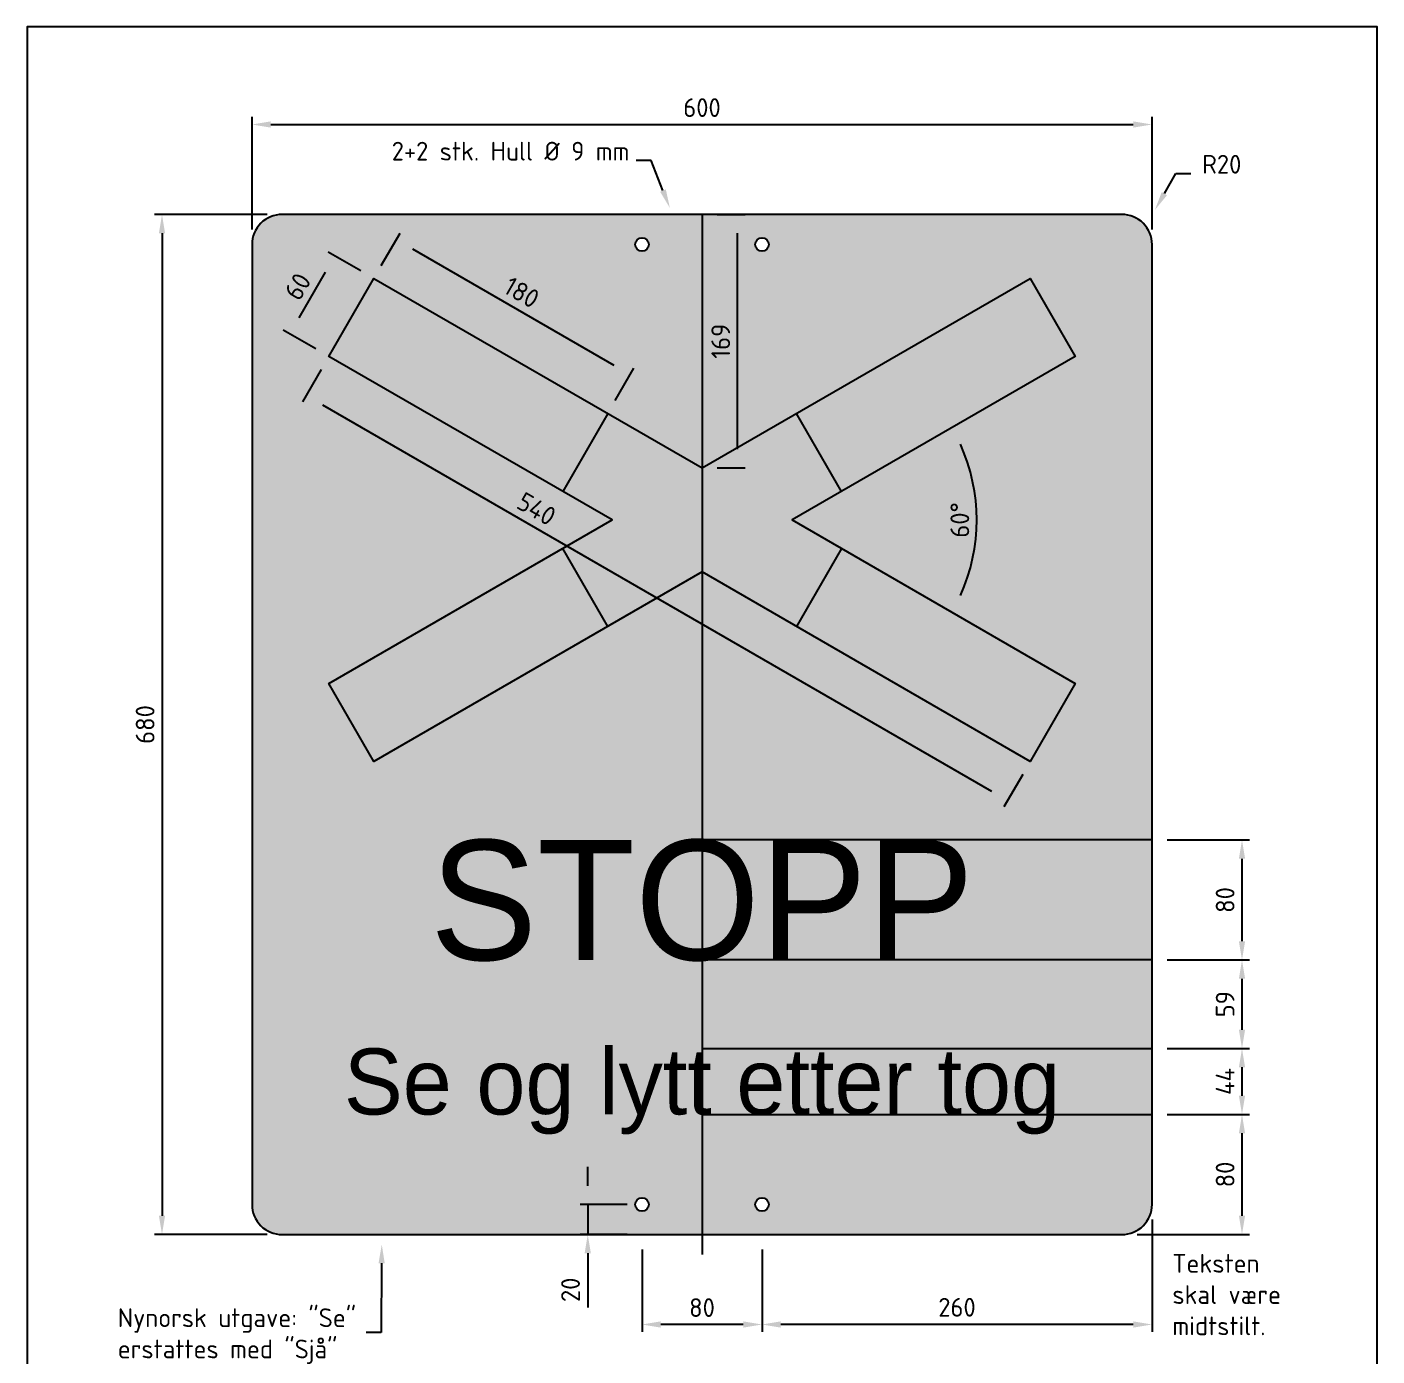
# Model space of a CAD drawing. Header units: millimetres. Extents: x 0 to 900, y 0 to 1385.
# Drawn here: x 0 to 900, y 499 to 1385 of the extents above; entities that cross this region are included whole.
import ezdxf
from ezdxf import colors
from ezdxf.entities.mleader import LeaderData, LeaderLine
from ezdxf.math import Vec2, Vec3

# ---------------------------------------------------------------- set-up
doc = ezdxf.new("R2010")
doc.units = ezdxf.units.MM
for name, color, linetype in [('DIM-ISO_1-10', 4, 'Continuous'), ('RAMME', 7, 'Continuous'), ('Skilt', 7, 'Continuous'), ('Skilt tekst', 7, 'Continuous'), ('Skilt-kontur', 4, 'Continuous'), ('Skilt-symbol', 7, 'Continuous'), ('Skravur-Sort', 250, 'Continuous'), ('Tekst-25', 2, 'Continuous')]:
    doc.layers.add(name, color=color, linetype=linetype)
doc.layers.add('Hjelpelinjer', color=41, linetype='Continuous', plot=False)
doc.layers.add('Skravur-Gul', color=7, linetype='Continuous', true_color=0xffcc1f)
doc.styles.add('ISO25', font='ISO3098.shx')
doc.styles.add('NSB Myriad Semibold', font='Myrsmbd.ttf')
doc.dimstyles.new('DIM-ISO_1-5', dxfattribs={"dimscale": 5, "dimtxt": 2.5, "dimasz": 2.5, "dimexe": 1, "dimexo": 2, "dimgap": 1, "dimtad": 1, "dimdec": 0, "dimdsep": 46, "dimtxsty": 'ISO25', "dimcen": 0, "dimclrd": 256, "dimclre": 256, "dimclrt": 2, "dimadec": 0, "dimazin": 0, "dimtp": 0.1, "dimtm": 0.1, "dimtfac": 0.71, "dimtdec": 0, "dimtmove": 0, "dimatfit": 3, "dimfxl": 1, "dimtzin": 0, "dimarcsym": 0})
doc.dimstyles.new('DIM-ISO_1-5$2', dxfattribs={"dimscale": 5, "dimtxt": 2.5, "dimasz": 2.5, "dimexe": 1, "dimexo": 2, "dimgap": 1, "dimtad": 1, "dimdec": 0, "dimdsep": 46, "dimtxsty": 'ISO25', "dimcen": 0, "dimclrd": 256, "dimclre": 256, "dimclrt": 2, "dimadec": 0, "dimazin": 0, "dimtp": 0.1, "dimtm": 0.1, "dimtfac": 0.71, "dimtdec": 0, "dimtmove": 0, "dimatfit": 3, "dimfxl": 1, "dimtzin": 0, "dimarcsym": 0})

# ---------------------------------------------------------------- blocks, each defined once
blk = doc.blocks.new('*D8')
at = {"layer": 'Defpoints', "color": 0, "transparency": 16777216}
for p in [(750, 660), (810, 660), (730, 580)]:
    blk.add_point(p, dxfattribs=at)
at = {"layer": 'DIM-ISO_1-10', "lineweight": -2, "transparency": 16777216}
for p, q in [((760, 660), (815, 660)), ((810, 592.5), (810, 647.5)), ((740, 580), (815, 580))]:
    blk.add_line(p, q, dxfattribs=at)
at = {"layer": 'DIM-ISO_1-10', "transparency": 16777216}
for points in [[(807.92, 647.5), (812.08, 647.5), (810, 660)], [(807.92, 592.5), (812.08, 592.5), (810, 580)]]:
    blk.add_solid(points, dxfattribs=at)
at = {"layer": 'DIM-ISO_1-10', "color": 2, "transparency": 16777216, "insert": (798.75, 620), "char_height": 12.5, "attachment_point": 5, "rotation": 90, "style": 'ISO25'}
blk.add_mtext('80', dxfattribs=at)
blk = doc.blocks.new('*D9')
at = {"layer": 'Defpoints', "color": 0, "transparency": 16777216}
for p in [(750, 704), (810, 704), (750, 660)]:
    blk.add_point(p, dxfattribs=at)
at = {"layer": 'DIM-ISO_1-10', "lineweight": -2, "transparency": 16777216}
for p, q in [((760, 704), (815, 704)), ((810, 672.5), (810, 691.5)), ((760, 660), (815, 660))]:
    blk.add_line(p, q, dxfattribs=at)
at = {"layer": 'DIM-ISO_1-10', "transparency": 16777216}
for points in [[(807.92, 691.5), (812.08, 691.5), (810, 704)], [(807.92, 672.5), (812.08, 672.5), (810, 660)]]:
    blk.add_solid(points, dxfattribs=at)
at = {"layer": 'DIM-ISO_1-10', "color": 2, "transparency": 16777216, "insert": (798.75, 682), "char_height": 12.5, "attachment_point": 5, "rotation": 90, "style": 'ISO25'}
blk.add_mtext('44', dxfattribs=at)
blk = doc.blocks.new('*D10')
at = {"layer": 'Defpoints', "color": 0, "transparency": 16777216}
for p in [(750, 843), (810, 843), (750, 763)]:
    blk.add_point(p, dxfattribs=at)
at = {"layer": 'DIM-ISO_1-10', "lineweight": -2, "transparency": 16777216}
for p, q in [((760, 843), (815, 843)), ((810, 775.5), (810, 830.5)), ((760, 763), (815, 763))]:
    blk.add_line(p, q, dxfattribs=at)
at = {"layer": 'DIM-ISO_1-10', "transparency": 16777216}
for points in [[(807.92, 830.5), (812.08, 830.5), (810, 843)], [(807.92, 775.5), (812.08, 775.5), (810, 763)]]:
    blk.add_solid(points, dxfattribs=at)
at = {"layer": 'DIM-ISO_1-10', "color": 2, "transparency": 16777216, "insert": (798.75, 803), "char_height": 12.5, "attachment_point": 5, "rotation": 90, "style": 'ISO25'}
blk.add_mtext('80', dxfattribs=at)
blk = doc.blocks.new('*D12')
at = {"layer": 'Defpoints', "color": 0, "transparency": 16777216}
for p in [(170, 1260), (90, 580), (170, 580)]:
    blk.add_point(p, dxfattribs=at)
at = {"layer": 'DIM-ISO_1-10', "lineweight": -2, "transparency": 16777216}
for p, q in [((160, 1260), (85, 1260)), ((90, 1247.5), (90, 592.5)), ((160, 580), (85, 580))]:
    blk.add_line(p, q, dxfattribs=at)
at = {"layer": 'DIM-ISO_1-10', "transparency": 16777216}
for points in [[(87.92, 1247.5), (92.08, 1247.5), (90, 1260)], [(87.92, 592.5), (92.08, 592.5), (90, 580)]]:
    blk.add_solid(points, dxfattribs=at)
at = {"layer": 'DIM-ISO_1-10', "color": 2, "transparency": 16777216, "insert": (78.75, 920), "char_height": 12.5, "attachment_point": 5, "rotation": 90, "style": 'ISO25'}
blk.add_mtext('680', dxfattribs=at)
blk = doc.blocks.new('*D13')
at = {"layer": 'Defpoints', "color": 0, "transparency": 16777216}
for p in [(750, 1320), (150, 1240), (750, 1240)]:
    blk.add_point(p, dxfattribs=at)
at = {"layer": 'DIM-ISO_1-10', "lineweight": -2, "transparency": 16777216}
for p, q in [((150, 1250), (150, 1325)), ((750, 1250), (750, 1325)), ((162.5, 1320), (737.5, 1320))]:
    blk.add_line(p, q, dxfattribs=at)
at = {"layer": 'DIM-ISO_1-10', "transparency": 16777216}
for points in [[(162.5, 1322.08), (162.5, 1317.92), (150, 1320)], [(737.5, 1322.08), (737.5, 1317.92), (750, 1320)]]:
    blk.add_solid(points, dxfattribs=at)
at = {"layer": 'DIM-ISO_1-10', "color": 2, "transparency": 16777216, "insert": (450, 1331.25), "char_height": 12.5, "attachment_point": 5, "style": 'ISO25'}
blk.add_mtext('600', dxfattribs=at)
blk = doc.blocks.new('*D14')
at = {"layer": 'Defpoints', "color": 0, "transparency": 16777216}
for p in [(750, 600), (490, 580), (490, 520)]:
    blk.add_point(p, dxfattribs=at)
at = {"layer": 'DIM-ISO_1-10', "lineweight": -2, "transparency": 16777216}
for p, q in [((750, 590), (750, 515)), ((490, 570), (490, 515)), ((737.5, 520), (502.5, 520))]:
    blk.add_line(p, q, dxfattribs=at)
at = {"layer": 'DIM-ISO_1-10', "transparency": 16777216}
for points in [[(502.5, 522.08), (502.5, 517.92), (490, 520)], [(737.5, 522.08), (737.5, 517.92), (750, 520)]]:
    blk.add_solid(points, dxfattribs=at)
at = {"layer": 'DIM-ISO_1-10', "color": 2, "transparency": 16777216, "insert": (620, 531.47), "char_height": 12.5, "attachment_point": 5, "style": 'ISO25'}
blk.add_mtext('260', dxfattribs=at)
blk = doc.blocks.new('*D11')
at = {"layer": 'Defpoints', "color": 0, "transparency": 16777216}
for p in [(410, 580), (490, 580), (410, 520)]:
    blk.add_point(p, dxfattribs=at)
at = {"layer": 'DIM-ISO_1-10', "lineweight": -2, "transparency": 16777216}
for p, q in [((410, 570), (410, 515)), ((490, 570), (490, 515)), ((477.5, 520), (422.5, 520))]:
    blk.add_line(p, q, dxfattribs=at)
at = {"layer": 'DIM-ISO_1-10', "transparency": 16777216}
for points in [[(422.5, 522.08), (422.5, 517.92), (410, 520)], [(477.5, 522.08), (477.5, 517.92), (490, 520)]]:
    blk.add_solid(points, dxfattribs=at)
at = {"layer": 'DIM-ISO_1-10', "color": 2, "transparency": 16777216, "insert": (450, 531.25), "char_height": 12.5, "attachment_point": 5, "style": 'ISO25'}
blk.add_mtext('80', dxfattribs=at)
blk = doc.blocks.new('*D15')
at = {"layer": 'Defpoints', "color": 0, "transparency": 16777216}
for p in [(410, 600), (373.83, 580), (410, 580)]:
    blk.add_point(p, dxfattribs=at)
at = {"layer": 'DIM-ISO_1-10', "lineweight": -2, "transparency": 16777216}
for p, q in [((373.83, 612.5), (373.83, 625)), ((400, 600), (368.83, 600)), ((373.83, 600), (373.83, 580)), ((400, 580), (368.83, 580)), ((373.83, 567.5), (373.83, 531.24))]:
    blk.add_line(p, q, dxfattribs=at)
at = {"layer": 'DIM-ISO_1-10', "transparency": 16777216}
for points in [[(371.75, 612.5), (375.91, 612.5), (373.83, 600)], [(371.75, 567.5), (375.91, 567.5), (373.83, 580)]]:
    blk.add_solid(points, dxfattribs=at)
at = {"layer": 'DIM-ISO_1-10', "color": 2, "transparency": 16777216, "insert": (362.36, 543.12), "char_height": 12.5, "attachment_point": 5, "rotation": 90, "style": 'ISO25'}
blk.add_mtext('20', dxfattribs=at)
blk = doc.blocks.new('*D16')
at = {"layer": 'Defpoints', "color": 0, "transparency": 16777216}
for p in [(205.19, 1232.35), (231.17, 1217.35), (201.17, 1165.38)]:
    blk.add_point(p, dxfattribs=at)
at = {"layer": 'DIM-ISO_1-10', "lineweight": -2, "transparency": 16777216}
for p, q in [((222.51, 1222.35), (200.86, 1234.85)), ((181.44, 1191.21), (198.94, 1221.52)), ((192.51, 1170.38), (170.86, 1182.88))]:
    blk.add_line(p, q, dxfattribs=at)
at = {"layer": 'DIM-ISO_1-10', "transparency": 16777216}
for points in [[(197.14, 1222.56), (200.75, 1220.48), (205.19, 1232.35)], [(179.64, 1192.25), (183.25, 1190.17), (175.19, 1180.38)]]:
    blk.add_solid(points, dxfattribs=at)
at = {"layer": 'DIM-ISO_1-10', "color": 2, "transparency": 16777216, "insert": (180.45, 1211.99), "char_height": 12.5, "attachment_point": 5, "rotation": 60, "style": 'ISO25'}
blk.add_mtext('60', dxfattribs=at)
blk = doc.blocks.new('*D17')
at = {"layer": 'Defpoints', "color": 0, "transparency": 16777216}
for p in [(201.17, 1165.38), (668.83, 895.38), (653.83, 869.4)]:
    blk.add_point(p, dxfattribs=at)
at = {"layer": 'DIM-ISO_1-10', "lineweight": -2, "transparency": 16777216}
for p, q in [((196.17, 1156.72), (183.67, 1135.07)), ((197, 1133.15), (643, 875.65)), ((663.83, 886.72), (651.33, 865.07))]:
    blk.add_line(p, q, dxfattribs=at)
at = {"layer": 'DIM-ISO_1-10', "transparency": 16777216}
for points in [[(198.04, 1134.96), (195.96, 1131.35), (186.17, 1139.4)], [(644.04, 877.46), (641.96, 873.85), (653.83, 869.4)]]:
    blk.add_solid(points, dxfattribs=at)
at = {"layer": 'DIM-ISO_1-10', "color": 2, "transparency": 16777216, "insert": (339.72, 1063.75), "char_height": 12.5, "attachment_point": 5, "rotation": 330, "style": 'ISO25'}
blk.add_mtext('540', dxfattribs=at)
blk = doc.blocks.new('*D18')
at = {"layer": 'Defpoints', "color": 0, "transparency": 16777216}
for p in [(231.17, 1217.35), (402.15, 1153.27), (387.15, 1127.29)]:
    blk.add_point(p, dxfattribs=at)
at = {"layer": 'DIM-ISO_1-10', "lineweight": -2, "transparency": 16777216}
for p, q in [((236.17, 1226.01), (248.67, 1247.66)), ((257, 1237.08), (391.32, 1159.52)), ((392.15, 1135.95), (404.65, 1157.6))]:
    blk.add_line(p, q, dxfattribs=at)
at = {"layer": 'DIM-ISO_1-10', "transparency": 16777216}
for points in [[(258.04, 1238.88), (255.96, 1235.27), (246.17, 1243.33)], [(392.36, 1161.33), (390.28, 1157.72), (402.15, 1153.27)]]:
    blk.add_solid(points, dxfattribs=at)
at = {"layer": 'DIM-ISO_1-10', "color": 2, "transparency": 16777216, "insert": (329.79, 1208.04), "char_height": 12.5, "attachment_point": 5, "rotation": 330, "style": 'ISO25'}
blk.add_mtext('180', dxfattribs=at)
blk = doc.blocks.new('*D19')
at = {"layer": 'Defpoints', "color": 0, "transparency": 16777216}
for p in [(750, 763), (810, 763), (750, 704)]:
    blk.add_point(p, dxfattribs=at)
at = {"layer": 'DIM-ISO_1-10', "lineweight": -2, "transparency": 16777216}
for p, q in [((760, 763), (815, 763)), ((810, 716.5), (810, 750.5)), ((760, 704), (815, 704))]:
    blk.add_line(p, q, dxfattribs=at)
at = {"layer": 'DIM-ISO_1-10', "transparency": 16777216}
for points in [[(807.92, 750.5), (812.08, 750.5), (810, 763)], [(807.92, 716.5), (812.08, 716.5), (810, 704)]]:
    blk.add_solid(points, dxfattribs=at)
at = {"layer": 'DIM-ISO_1-10', "color": 2, "transparency": 16777216, "insert": (798.75, 733.5), "char_height": 12.5, "attachment_point": 5, "rotation": 90, "style": 'ISO25'}
blk.add_mtext('59', dxfattribs=at)
blk = doc.blocks.new('*D20')
at = {"layer": 'Defpoints', "color": 0, "transparency": 16777216}
for p in [(450, 1260), (473.73, 1260), (450, 1091.01)]:
    blk.add_point(p, dxfattribs=at)
at = {"layer": 'DIM-ISO_1-10', "lineweight": -2, "transparency": 16777216}
for p, q in [((460, 1260), (478.73, 1260)), ((473.73, 1103.51), (473.73, 1247.5)), ((460, 1091.01), (478.73, 1091.01))]:
    blk.add_line(p, q, dxfattribs=at)
at = {"layer": 'DIM-ISO_1-10', "transparency": 16777216}
for points in [[(471.64, 1247.5), (475.81, 1247.5), (473.73, 1260)], [(471.64, 1103.51), (475.81, 1103.51), (473.73, 1091.01)]]:
    blk.add_solid(points, dxfattribs=at)
at = {"layer": 'DIM-ISO_1-10', "color": 2, "transparency": 16777216, "insert": (462.48, 1175.5), "char_height": 12.5, "attachment_point": 5, "rotation": 90, "style": 'ISO25'}
blk.add_mtext('169', dxfattribs=at)
blk = doc.blocks.new('*D23')
at = {"layer": 'Defpoints', "color": 0, "transparency": 16777216}
for p in [(698.83, 1165.38), (510, 1056.36), (510, 1056.36), (631.26, 1034.98), (698.83, 947.35)]:
    blk.add_point(p, dxfattribs=at)
at = {"layer": 'DIM-ISO_1-10', "lineweight": -2, "transparency": 16777216}
blk.add_arc((510, 1056.36), 123.13, 335.81888, 24.18112, dxfattribs=at)
at = {"layer": 'DIM-ISO_1-10', "transparency": 16777216}
for points in [[(620.48, 1105.85), (624.18, 1107.75), (616.64, 1117.93)], [(624.18, 1004.98), (620.48, 1006.87), (616.64, 994.8)]]:
    blk.add_solid(points, dxfattribs=at)
at = {"layer": 'DIM-ISO_1-10', "color": 2, "transparency": 16777216, "insert": (621.88, 1056.36), "char_height": 12.5, "attachment_point": 5, "rotation": 90, "style": 'ISO25'}
blk.add_mtext('60°', dxfattribs=at)

msp = doc.modelspace()

# ---------------------------------------------------------------- hatches: boundary and pattern name
at = {"layer": 'Skravur-Gul'}
h = msp.add_hatch(color=256, dxfattribs=at)
h.dxf.hatch_style = 1
edge = h.paths.add_edge_path(flags=16)
edge.add_arc((410, 600), 4.5, 0, 360)
edge = h.paths.add_edge_path(flags=16)
edge.add_arc((490, 600), 4.5, 0, 360)
edge = h.paths.add_edge_path(flags=16)
edge.add_arc((410, 1240), 4.5, 0, 360)
edge = h.paths.add_edge_path(flags=16)
edge.add_arc((490, 1240), 4.5, 0, 360)
edge = h.paths.add_edge_path()
edge.add_line((170, 580), (730, 580))
edge.add_arc((730, 600), 20, 270, 360)
edge.add_line((750, 600), (750, 1240))
edge.add_arc((730, 1240), 20, 0, 90)
edge.add_line((730, 1260), (170, 1260))
edge.add_arc((170, 1240), 20, 90, 180)
edge.add_line((150, 1240), (150, 600))
edge.add_arc((170, 600), 20, 180, 270)
at = {"layer": 'Skravur-Sort'}
for points in [[(357.15, 1075.33), (201.17, 1165.38), (231.17, 1217.35), (387.15, 1127.29)], [(542.85, 1075.33), (698.83, 1165.38), (668.83, 1217.35), (512.85, 1127.29)], [(231.17, 895.38), (387.04, 985.37), (357.04, 1037.33), (201.17, 947.35)], [(668.83, 895.38), (512.96, 985.37), (542.96, 1037.33), (698.83, 947.35)]]:
    msp.add_hatch(color=256, dxfattribs=at).paths.add_polyline_path(points)

# ---------------------------------------------------------------- linework, layer by layer
at = {"layer": 'Hjelpelinjer'}
for points in [[(450, 1260), (450, 566.56)], [(750, 843), (450, 843)], [(750, 763), (450, 763)], [(450, 704), (750, 704)], [(450, 660), (750, 660)]]:
    msp.add_lwpolyline(points, dxfattribs=at)
at = {"layer": 'RAMME'}
msp.add_lwpolyline([(0, 0), (900, 0), (900, 1385), (0, 1385)], close=True, dxfattribs=at)
at = {"layer": 'Skilt'}
msp.add_lwpolyline([(170, 580), (730, 580, 0.414214), (750, 600), (750, 1240, 0.414214), (730, 1260), (170, 1260, 0.414214), (150, 1240), (150, 600, 0.414214)], format="xyb", close=True, dxfattribs=at)
at = {"layer": 'Skilt-kontur'}
for p, q in [((387.15, 1127.29), (357.15, 1075.33)), ((512.85, 1127.29), (542.85, 1075.33)), ((357.04, 1037.33), (387.04, 985.37)), ((542.96, 1037.33), (512.96, 985.37))]:
    msp.add_line(p, q, dxfattribs=at)
for centre in [(410, 1240), (490, 1240), (410, 600), (490, 600)]:
    msp.add_circle(centre, 4.5, dxfattribs=at)
at = {"layer": 'Skilt-symbol'}
msp.add_lwpolyline([(450, 1091.01), (668.83, 1217.35), (698.83, 1165.38), (510, 1056.36), (698.83, 947.35), (668.83, 895.38), (450, 1021.72), (231.17, 895.38), (201.17, 947.35), (390, 1056.36), (201.17, 1165.38), (231.17, 1217.35)], close=True, dxfattribs=at)

# ---------------------------------------------------------------- texts
at = {"layer": 'Skilt tekst', "color": 7, "lineweight": 70, "insert": (450, 843), "char_height": 80, "width": 600, "attachment_point": 2, "line_spacing_factor": 0.6, "style": 'NSB Myriad Semibold'}
msp.add_mtext('STOPP', dxfattribs=at)
at = {"layer": 'Skilt tekst', "color": 7, "lineweight": 70, "insert": (450, 704), "char_height": 44, "width": 835.09, "attachment_point": 2, "style": 'NSB Myriad Semibold'}
msp.add_mtext('Se og lytt etter tog', dxfattribs=at)
at = {"layer": 'Tekst-25', "insert": (763.59, 567.02), "char_height": 12.5, "attachment_point": 1, "style": 'ISO25'}
msp.add_mtext_dynamic_manual_height_columns('Teksten skal være midtstilt.', width=85.8805, gutter_width=62.5, heights=[0], dxfattribs=at)

# ---------------------------------------------------------------- dimensions: what is measured, and where the dimension line sits
at = {"layer": 'DIM-ISO_1-10'}
for base, p1, p2, picture, middle in [((750, 1320), (150, 1240), (750, 1240), '*D13', (450, 1331.25)), ((490, 520), (750, 600), (490, 580), '*D14', (620, 531.47))]:
    dim = msp.add_linear_dim(base=base, p1=p1, p2=p2, dimstyle='DIM-ISO_1-5', dxfattribs=at)
    dim.commit()
    dim.dimension.update_dxf_attribs({"geometry": picture, "text_midpoint": middle})
for base, p1, p2, picture, middle in [((90, 580), (170, 1260), (170, 580), '*D12', (78.75, 920)), ((473.73, 1260), (450, 1091.01), (450, 1260), '*D20', (462.48, 1175.5)), ((810, 843), (750, 763), (750, 843), '*D10', (798.75, 803)), ((810, 763), (750, 704), (750, 763), '*D19', (798.75, 733.5)), ((810, 704), (750, 660), (750, 704), '*D9', (798.75, 682)), ((810, 660), (730, 580), (750, 660), '*D8', (798.75, 620)), ((373.83, 580), (410, 600), (410, 580), '*D15', (362.36, 543.12))]:
    dim = msp.add_linear_dim(base=base, p1=p1, p2=p2, angle=90, dimstyle='DIM-ISO_1-5', dxfattribs=at)
    dim.commit()
    dim.dimension.update_dxf_attribs({"geometry": picture, "text_midpoint": middle})
for base, p1, p2, picture, middle in [((402.15, 1153.27), (231.17, 1217.35), (387.15, 1127.29), '*D18', (324.16, 1198.3)), ((653.83, 869.4), (201.17, 1165.38), (668.83, 895.38), '*D17', (334.09, 1054))]:
    dim = msp.add_linear_dim(base=base, p1=p1, p2=p2, angle=330, dimstyle='DIM-ISO_1-5', dxfattribs=at)
    dim.commit()
    dim.dimension.update_dxf_attribs({"geometry": picture, "text_midpoint": middle, "dimtype": 161})
dim = msp.add_aligned_dim(p1=(201.17, 1165.38), p2=(231.17, 1217.35), distance=30, dimstyle='DIM-ISO_1-5', dxfattribs=at)
dim.commit()
dim.dimension.update_dxf_attribs({"geometry": '*D16', "text_midpoint": (180.45, 1211.99)})
dim = msp.add_angular_dim_2l(base=(631.26, 1034.98), line1=((510, 1056.36), (698.83, 947.35)), line2=((698.83, 1165.38), (510, 1056.36)), dimstyle='DIM-ISO_1-5$2', dxfattribs=at)
dim.commit()
dim.dimension.update_dxf_attribs({"geometry": '*D23', "text_midpoint": (621.88, 1056.36)})
dim = msp.add_linear_dim(base=(410, 520), p1=(490, 580), p2=(410, 580), dimstyle='DIM-ISO_1-5', override={"dimtmove": 1}, dxfattribs=at)
dim.commit()
dim.dimension.update_dxf_attribs({"geometry": '*D11', "text_midpoint": (450, 531.25)})

# ---------------------------------------------------------------- leaders
ml = msp.add_multileader_mtext('Standard', dxfattribs=at)
ml.set_content('2+2 stk. Hull %%C 9 mm', color=2, style='ISO25')
ml.set_leader_properties()
ml.build(insert=Vec2(0, 0))
ml.multileader.update_dxf_attribs({"text_left_attachment_type": 7, "text_right_attachment_type": 7, "text_top_attachment_type": 10, "text_bottom_attachment_type": 10, "dogleg_length": 2, "arrow_head_size": 12.5, "scale": 5})
ctx = ml.context
ctx.base_point, ctx.scale, ctx.char_height, ctx.arrow_head_size, ctx.landing_gap_size, ctx.plane_origin = Vec3(235.65, 1295.97), 5, 12.5, 12.5, 7.5, Vec3(428.6, 1264.33)
ctx.left_attachment, ctx.right_attachment, ctx.top_attachment, ctx.bottom_attachment = 7, 7, 10, 10
notes = []
notes.append((ctx, [(0, (1, 1, 0), (416.01, 1295.97), (-1, 0), 10, [(0, [(428.6, 1264.33)], 0, [])])]))
ctx.mtext.insert, ctx.mtext.flow_direction = Vec3(243.15, 1308.47), 5
ml = msp.add_multileader_mtext('Standard', dxfattribs=at)
ml.set_content('R20', color=2, style='ISO25')
ml.set_leader_properties()
ml.build(insert=Vec2(0, 0))
ml.multileader.update_dxf_attribs({"text_left_attachment_type": 7, "text_right_attachment_type": 7, "text_top_attachment_type": 10, "text_bottom_attachment_type": 10, "dogleg_length": 2, "arrow_head_size": 12.5, "scale": 5})
ctx = ml.context
ctx.base_point, ctx.scale, ctx.char_height, ctx.arrow_head_size, ctx.landing_gap_size, ctx.plane_origin = Vec3(775.92, 1287.24), 5, 12.5, 12.5, 7.5, Vec3(751.98, 1263.08)
ctx.left_attachment, ctx.right_attachment, ctx.top_attachment, ctx.bottom_attachment = 7, 7, 10, 10
notes.append((ctx, [(0, (1, 1, 0), (765.92, 1287.24), (1, 0), 10, [(0, [(751.98, 1263.08)], 0, [])])]))
ctx.mtext.insert, ctx.mtext.flow_direction = Vec3(783.42, 1299.74), 5
ml = msp.add_multileader_mtext('Standard', dxfattribs=at)
ml.set_content('Nynorsk utgave: "Se" \\Perstattes med "Sjå"', color=2, style='ISO25')
ml.set_leader_properties()
ml.build(insert=Vec2(0, 0))
ml.multileader.update_dxf_attribs({"text_left_attachment_type": 7, "text_right_attachment_type": 7, "text_top_attachment_type": 10, "text_bottom_attachment_type": 10, "dogleg_length": 2, "arrow_head_size": 12.5, "scale": 5})
ctx = ml.context
ctx.base_point, ctx.scale, ctx.char_height, ctx.arrow_head_size, ctx.landing_gap_size, ctx.plane_origin = Vec3(53.01, 514.74), 5, 12.5, 12.5, 7.5, Vec3(248.72, 483.09)
ctx.left_attachment, ctx.right_attachment, ctx.top_attachment, ctx.bottom_attachment = 7, 7, 10, 10
notes.append((ctx, [(0, (1, 1, 0), (236.13, 514.74), (-1, 0), 10, [(0, [(236.51, 573.34)], 0, [])])]))
ctx.mtext.insert, ctx.mtext.flow_direction = Vec3(60.51, 530.75), 5
for ctx, leaders in notes:
    for number, flags, end, landing, length, lines in leaders:
        leader = LeaderData()
        leader.index, (leader.has_last_leader_line, leader.has_dogleg_vector, leader.attachment_direction) = number, flags
        leader.last_leader_point, leader.dogleg_vector, leader.dogleg_length = Vec3(end), Vec3(landing), length
        for number, points, colour, breaks in lines:
            line = LeaderLine()
            line.index, line.vertices, line.color, line.breaks = number, Vec3.list(points), colors.encode_raw_color(colour), breaks
            leader.lines.append(line)
        ctx.leaders.append(leader)

doc.saveas('drawing.dxf')
